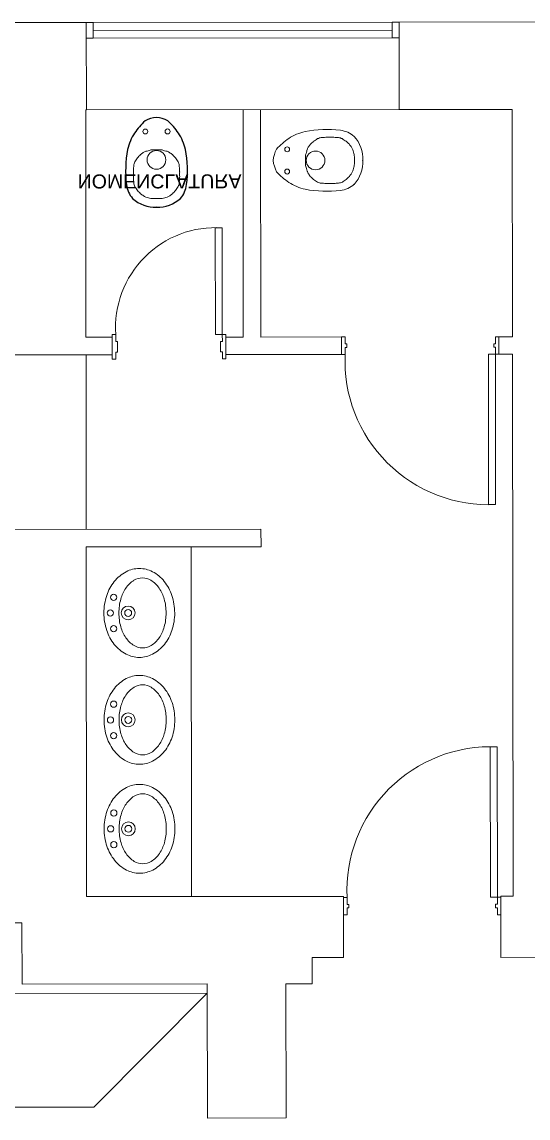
# Model space of a CAD drawing. Header units: millimetres. Extents: x 2669 to 3716, y 1967 to 2664.
# Drawn here: x 3410.02 to 3412.91, y 2213.31 to 2219.58 of the extents above; entities that cross this region are included whole.
import ezdxf
from ezdxf.enums import TextEntityAlignment as Align

# ---------------------------------------------------------------- set-up
doc = ezdxf.new("R2010")
doc.units = ezdxf.units.MM
for name, color, linetype, lineweight in [('03 Cerramientos', 7, 'Continuous', 15), ('03 Muros', 7, 'Continuous', 13), ('05 Bloques', 7, 'Continuous', 5)]:
    doc.layers.add(name, color=color, linetype=linetype, lineweight=lineweight)
doc.styles.add('ROMANS', font='arial.ttf', dxfattribs={"width": 0.7})

msp = doc.modelspace()

# ---------------------------------------------------------------- linework, layer by layer
for centre, radius, start, end in [((3410.8093, 2218.8441), 0.1886, 96.28428, 116.99779), ((3410.7687, 2218.8445), 0.1882, 63.11247, 83.92251), ((3411.0081, 2218.7046), 0.4189, 132.76914, 145.41353), ((3410.57, 2218.7041), 0.4189, 34.70846, 47.35285), ((3410.9105, 2218.7835), 0.2939, 147.27245, 167.28512), ((3410.6674, 2218.7832), 0.2939, 12.83686, 32.84953), ((3411.264, 2218.7259), 0.6518, 169.18742, 186.96179), ((3410.3141, 2218.7249), 0.6518, 353.1602, 10.93456), ((3410.7667, 2218.6664), 0.151, 187.41267, 220.5426), ((3410.8115, 2218.6664), 0.151, 319.57939, 352.70932), ((3410.7827, 2218.7146), 0.1962, 228.23142, 271.93152), ((3410.7954, 2218.7146), 0.1962, 268.19046, 311.89057), ((3410.7893, 2218.5192), 0.000649, 271.93152, 268.19046)]:
    msp.add_arc(centre, radius, start, end)
at = {"layer": '03 Cerramientos'}
for p, q in [((3410.4272, 2219.5749), (3410.3872, 2219.5749)), ((3410.3872, 2219.5749), (3410.3872, 2219.5749)), ((3410.4272, 2219.5749), (3410.3872, 2219.5749)), ((3410.3872, 2219.5749), (3410.3872, 2219.5749)), ((3412.1372, 2219.5767), (3410.4272, 2219.5749)), ((3410.4272, 2219.5299), (3410.4272, 2219.5749)), ((3410.4272, 2219.5299), (3410.4272, 2219.5749)), ((3412.1372, 2219.5767), (3412.1772, 2219.5768)), ((3412.1372, 2219.5317), (3412.1372, 2219.5767)), ((3412.1772, 2219.5768), (3412.1772, 2219.5768)), ((3410.3873, 2219.4849), (3410.4273, 2219.4849)), ((3410.3873, 2219.4849), (3410.4273, 2219.4849)), ((3412.1372, 2219.5317), (3410.4272, 2219.5299)), ((3410.4273, 2219.4849), (3410.4272, 2219.5299)), ((3410.4272, 2219.5299), (3410.4272, 2219.5299)), ((3410.4272, 2219.5299), (3410.4272, 2219.5299)), ((3410.4272, 2219.5299), (3410.4272, 2219.5299)), ((3410.4273, 2219.4849), (3410.4272, 2219.5299)), ((3410.4272, 2219.5299), (3410.4272, 2219.5299)), ((3410.4272, 2219.5299), (3410.4272, 2219.5299)), ((3410.4272, 2219.5299), (3410.4272, 2219.5299)), ((3410.4273, 2219.4849), (3412.1373, 2219.4867)), ((3412.1373, 2219.4867), (3412.1372, 2219.5317)), ((3412.1372, 2219.5317), (3412.1372, 2219.5317)), ((3412.1372, 2219.5317), (3412.1372, 2219.5317)), ((3412.1372, 2219.5317), (3412.1372, 2219.5317)), ((3412.1773, 2219.4868), (3412.1373, 2219.4867)), ((3410.3877, 2219.0749), (3412.1777, 2219.0768)), ((3411.1255, 2217.7905), (3411.1249, 2218.4005)), ((3411.1249, 2218.4005), (3411.1649, 2218.4005)), ((3411.1649, 2218.4005), (3411.1655, 2217.7905)), ((3410.5355, 2217.7799), (3410.5351, 2217.7747)), ((3410.5555, 2217.7899), (3410.5355, 2217.7899)), ((3410.5355, 2217.7899), (3410.5355, 2217.7799)), ((3410.5556, 2217.7499), (3410.5555, 2217.7899)), ((3411.1655, 2217.7905), (3411.1255, 2217.7905)), ((3411.1655, 2217.7905), (3411.1855, 2217.7906)), ((3411.1656, 2217.7505), (3411.1655, 2217.7905)), ((3411.1855, 2217.7906), (3411.1855, 2217.7754)), ((3412.7481, 2217.7771), (3412.7281, 2217.7771)), ((3412.7281, 2217.7771), (3412.7281, 2217.7371)), ((3410.5656, 2217.7499), (3410.5556, 2217.7499)), ((3410.5656, 2217.6899), (3410.5656, 2217.7499)), ((3411.1556, 2217.6905), (3411.1556, 2217.7505)), ((3411.1556, 2217.7505), (3411.1656, 2217.7505)), ((3411.1856, 2217.6754), (3411.1855, 2217.7754)), ((3411.8481, 2217.7761), (3411.8681, 2217.7762)), ((3411.8681, 2217.7762), (3411.8681, 2217.7362)), ((3411.8681, 2217.7362), (3411.8781, 2217.7362)), ((3411.8781, 2217.7162), (3411.8681, 2217.7162)), ((3411.8681, 2217.7162), (3411.8682, 2217.6762)), ((3411.8781, 2217.7362), (3411.8781, 2217.7162)), ((3412.7281, 2217.7371), (3412.7181, 2217.7371)), ((3412.7181, 2217.7371), (3412.7181, 2217.7171)), ((3412.7181, 2217.7171), (3412.7281, 2217.7171)), ((3412.7281, 2217.7171), (3412.7282, 2217.6771)), ((3410.5352, 2217.6747), (3410.3856, 2217.6746)), ((3410.3867, 2216.6749), (3410.3856, 2217.6746)), ((3410.5356, 2217.6599), (3410.5352, 2217.6747)), ((3410.5356, 2217.6599), (3410.5357, 2217.6499)), ((3410.5557, 2217.6499), (3410.5556, 2217.6899)), ((3410.5556, 2217.6899), (3410.5656, 2217.6899)), ((3411.1656, 2217.6905), (3411.1556, 2217.6905)), ((3411.1657, 2217.6505), (3411.1656, 2217.6905)), ((3411.1856, 2217.6754), (3411.1857, 2217.6506)), ((3411.8482, 2217.6761), (3411.8482, 2217.6861)), ((3411.8682, 2217.6762), (3411.8482, 2217.6761)), ((3412.7282, 2217.6771), (3412.6882, 2217.677)), ((3412.6882, 2217.677), (3412.6891, 2216.817)), ((3412.7282, 2217.6771), (3412.7482, 2217.6771)), ((3412.7291, 2216.8171), (3412.7282, 2217.6771)), ((3412.7482, 2217.6771), (3412.7482, 2217.6871)), ((3410.5357, 2217.6499), (3410.5557, 2217.6499)), ((3411.1857, 2217.6506), (3411.1657, 2217.6505)), ((3412.6891, 2216.817), (3412.7291, 2216.8171)), ((3412.6981, 2215.4312), (3412.7381, 2215.4313)), ((3412.6991, 2214.5712), (3412.6981, 2215.4312)), ((3412.7381, 2215.4313), (3412.7391, 2214.5713)), ((3411.8791, 2214.5704), (3411.8591, 2214.5703)), ((3411.8591, 2214.5703), (3411.8591, 2214.5603)), ((3411.8791, 2214.5304), (3411.8791, 2214.5704)), ((3411.8891, 2214.5304), (3411.8791, 2214.5304)), ((3411.8891, 2214.5104), (3411.8891, 2214.5304)), ((3412.7391, 2214.5713), (3412.6991, 2214.5712)), ((3412.7291, 2214.5113), (3412.7291, 2214.5313)), ((3412.7291, 2214.5313), (3412.7391, 2214.5313)), ((3412.7391, 2214.5313), (3412.7391, 2214.5713)), ((3412.7391, 2214.5713), (3412.7591, 2214.5713)), ((3412.7591, 2214.5713), (3412.7591, 2214.5613)), ((3411.8592, 2214.4703), (3411.8792, 2214.4704)), ((3411.8792, 2214.4704), (3411.8791, 2214.5104)), ((3411.8791, 2214.5104), (3411.8891, 2214.5104)), ((3412.7391, 2214.5113), (3412.7291, 2214.5113)), ((3412.7392, 2214.4713), (3412.7391, 2214.5113)), ((3412.7592, 2214.4713), (3412.7392, 2214.4713))]:
    msp.add_line(p, q, dxfattribs=at)
for centre, radius, start, end in [((3411.1279, 2217.828), 0.5737, 86.30926, 183.81272), ((3412.69, 2217.6388), 0.8227, 177.39799, 272.72399), ((3412.7008, 2214.6095), 0.8227, 87.39799, 182.72399)]:
    msp.add_arc(centre, radius, start, end, dxfattribs=at)
at = {"layer": '03 Muros'}
for p, q in [((3409.2336, 2219.5737), (3410.3872, 2219.5749)), ((3409.2336, 2219.5737), (3410.3872, 2219.5749)), ((3410.3872, 2219.5749), (3410.3877, 2219.0749)), ((3410.3872, 2219.5749), (3410.3877, 2219.0749)), ((3412.1772, 2219.5768), (3413.4236, 2219.5781)), ((3412.1772, 2219.5768), (3412.1777, 2219.0768)), ((3410.3877, 2219.0749), (3410.3841, 2219.0749)), ((3410.3855, 2217.7746), (3410.3841, 2219.0749)), ((3410.3855, 2217.7746), (3410.3841, 2219.0749)), ((3410.3877, 2219.0749), (3410.3841, 2219.0749)), ((3411.2855, 2217.7755), (3411.2841, 2219.0758)), ((3411.3855, 2217.7756), (3411.3841, 2219.0759)), ((3412.8241, 2219.0775), (3412.1777, 2219.0768)), ((3412.8255, 2217.7772), (3412.8241, 2219.0775)), ((3411.8482, 2217.6761), (3411.8481, 2217.7768)), ((3412.8255, 2217.7772), (3412.7481, 2217.7771)), ((3412.7481, 2217.7771), (3412.7482, 2217.6771)), ((3410.5351, 2217.7747), (3410.3855, 2217.7746)), ((3410.5352, 2217.6747), (3410.5351, 2217.7747)), ((3411.2855, 2217.7755), (3411.1855, 2217.7754)), ((3411.1856, 2217.6754), (3411.1855, 2217.7754)), ((3411.8481, 2217.7761), (3411.3855, 2217.7756)), ((3410.5352, 2217.6747), (3409.2356, 2217.6734)), ((3410.5352, 2217.6747), (3410.0156, 2217.6742)), ((3411.8482, 2217.6761), (3411.1856, 2217.6754)), ((3412.8256, 2217.6772), (3412.7482, 2217.6771)), ((3412.8289, 2214.5775), (3412.8256, 2217.6772)), ((3408.6164, 2216.673), (3411.3867, 2216.6759)), ((3411.3868, 2216.5759), (3411.3867, 2216.6759)), ((3411.3868, 2216.5759), (3410.3868, 2216.5749)), ((3410.3889, 2214.5749), (3410.3868, 2216.5749)), ((3410.9889, 2214.5755), (3410.9868, 2216.5755)), ((3411.8591, 2214.5764), (3410.3889, 2214.5749)), ((3411.8595, 2214.2264), (3411.8591, 2214.5764)), ((3412.8289, 2214.5775), (3412.7592, 2214.5774)), ((3412.7596, 2214.2274), (3412.7592, 2214.5774)), ((3407.8391, 2214.4222), (3410.0191, 2214.4245)), ((3410.0191, 2214.4245), (3410.0195, 2214.0745)), ((3411.6793, 2214.2263), (3411.8595, 2214.2264)), ((3411.6795, 2214.0763), (3411.6793, 2214.2263)), ((3412.7596, 2214.2274), (3413.3293, 2214.228)), ((3410.0195, 2214.0745), (3411.0795, 2214.0756)), ((3411.0803, 2213.3081), (3411.0795, 2214.0756)), ((3411.5295, 2214.0761), (3411.6795, 2214.0763)), ((3411.5303, 2213.3086), (3411.5295, 2214.0761)), ((3411.0803, 2213.3081), (3411.5303, 2213.3086))]:
    msp.add_line(p, q, dxfattribs=at)
at = {"layer": '05 Bloques'}
for p, q in [((3410.7739, 2218.847), (3410.7561, 2218.8457)), ((3410.7739, 2218.847), (3410.7887, 2218.847)), ((3410.8036, 2218.8471), (3410.7888, 2218.847)), ((3410.8036, 2218.8471), (3410.8215, 2218.8458)), ((3411.6409, 2218.8008), (3411.6421, 2218.8186)), ((3411.6409, 2218.8008), (3411.6409, 2218.786)), ((3411.6409, 2218.7711), (3411.6409, 2218.7859)), ((3411.9207, 2218.8011), (3411.9194, 2218.8189)), ((3411.9207, 2218.8011), (3411.9207, 2218.7863)), ((3411.9207, 2218.7714), (3411.9207, 2218.7862)), ((3411.6409, 2218.7711), (3411.6422, 2218.7532)), ((3411.9207, 2218.7714), (3411.9195, 2218.7535)), ((3410.7742, 2218.5672), (3410.7564, 2218.5685)), ((3410.7742, 2218.5672), (3410.789, 2218.5672)), ((3410.8039, 2218.5673), (3410.7891, 2218.5672)), ((3410.8039, 2218.5673), (3410.8218, 2218.5685)), ((3411.0795, 2214.0219), (3405.9684, 2214.0164)), ((3411.0795, 2214.0219), (3410.4302, 2213.3712)), ((3406.6191, 2213.3671), (3410.4302, 2213.3712))]:
    msp.add_line(p, q, dxfattribs=at)
for centre, radius in [((3410.725, 2218.9514), 0.0141), ((3410.8524, 2218.9516), 0.0141), ((3410.7888, 2218.7891), 0.0535), ((3411.5364, 2218.8495), 0.0141), ((3411.6989, 2218.786), 0.0535), ((3411.5365, 2218.7221), 0.0141), ((3410.5434, 2216.2873), 0.0178), ((3410.5253, 2216.1973), 0.0178), ((3410.6268, 2216.1974), 0.0396), ((3410.6268, 2216.1974), 0.0198), ((3410.5435, 2216.1073), 0.0178), ((3410.544, 2215.6757), 0.0178), ((3410.5259, 2215.5857), 0.0178), ((3410.6275, 2215.5858), 0.0396), ((3410.6275, 2215.5858), 0.0198), ((3410.5442, 2215.4957), 0.0178), ((3410.5447, 2215.0526), 0.0178), ((3410.5266, 2214.9626), 0.0178), ((3410.6281, 2214.9627), 0.0396), ((3410.6281, 2214.9627), 0.0198), ((3410.5449, 2214.8726), 0.0178)]:
    msp.add_circle(centre, radius, dxfattribs=at)
for centre, radius, start, end in [((3411.7838, 2218.5671), 0.4189, 124.70846, 137.35285), ((3411.7047, 2218.6646), 0.2939, 102.83686, 122.84953), ((3411.7631, 2218.3113), 0.6518, 83.1602, 100.93456), ((3411.5925, 2219.0566), 0.1871, 300.32409, 308.64078), ((3411.7024, 2218.9456), 0.0358, 281.24061, 300.32409), ((3411.7103, 2219.0189), 0.1047, 275.55521, 281.24061), ((3411.6902, 2219.6093), 0.6943, 273.34812, 275.55521), ((3411.7573, 2219.0761), 0.1578, 270.06099, 273.34812), ((3411.7802, 2219.3012), 0.3829, 267.95082, 270.06099), ((3411.7804, 2219.3012), 0.3829, 270.06099, 272.17117), ((3411.8038, 2219.0761), 0.1578, 266.77386, 270.06099), ((3411.8697, 2219.6095), 0.6943, 264.56677, 266.77386), ((3411.8508, 2219.019), 0.1047, 258.88137, 264.56677), ((3411.8215, 2218.8086), 0.151, 49.57939, 82.70932), ((3411.8589, 2218.9457), 0.0358, 239.7979, 258.88137), ((3411.9685, 2219.057), 0.1871, 231.48121, 239.7979), ((3411.7734, 2218.7926), 0.1962, 358.19046, 41.89057), ((3410.6746, 2219.0859), 0.2536, 282.14686, 288.73347), ((3410.9024, 2219.0861), 0.2536, 251.38851, 257.97513), ((3411.6435, 2218.7659), 0.1882, 153.11247, 173.92251), ((3411.4018, 2218.8996), 0.2536, 341.38851, 347.97513), ((3411.584, 2218.8857), 0.0766, 329.38539, 341.38851), ((3411.5804, 2218.93), 0.1025, 317.92636, 329.38539), ((3411.5713, 2218.9995), 0.1559, 308.64078, 317.92636), ((3411.9899, 2219), 0.1559, 222.19562, 231.48121), ((3411.9809, 2218.9304), 0.1025, 210.7366, 222.19562), ((3411.9775, 2218.8861), 0.0766, 198.73347, 210.7366), ((3412.1596, 2218.9004), 0.2536, 192.14686, 198.73347), ((3410.518, 2218.8949), 0.1871, 321.48121, 329.7979), ((3410.575, 2218.9162), 0.1559, 312.19562, 321.48121), ((3410.6446, 2218.9072), 0.1025, 300.7366, 312.19562), ((3410.6889, 2218.9038), 0.0766, 288.73347, 300.7366), ((3410.8886, 2218.904), 0.0766, 239.38539, 251.38851), ((3410.9328, 2218.9075), 0.1025, 227.92636, 239.38539), ((3411.0024, 2218.9167), 0.1559, 218.64078, 227.92636), ((3411.0595, 2218.8954), 0.1871, 210.32409, 218.64078), ((3411.6439, 2218.8064), 0.1886, 186.28428, 206.99779), ((3411.7734, 2218.7798), 0.1962, 318.23142, 1.93152), ((3411.9688, 2218.7864), 0.000649, 1.93152, 358.19046), ((3410.4989, 2218.7301), 0.1578, 356.77386, 0.06099), ((3410.2738, 2218.7067), 0.3829, 0.06099, 2.17117), ((3409.9655, 2218.796), 0.6943, 354.56677, 356.77386), ((3410.556, 2218.7771), 0.1047, 348.88137, 354.56677), ((3410.6293, 2218.7852), 0.0358, 329.7979, 348.88137), ((3410.9484, 2218.7856), 0.0358, 191.24061, 210.32409), ((3411.0217, 2218.7776), 0.1047, 185.55521, 191.24061), ((3411.6121, 2218.7977), 0.6943, 183.34812, 185.55521), ((3411.0789, 2218.7307), 0.1578, 180.06099, 183.34812), ((3411.3041, 2218.7078), 0.3829, 177.95082, 180.06099), ((3411.7834, 2219.0053), 0.4189, 222.76914, 235.41353), ((3411.4021, 2218.6718), 0.2536, 12.14686, 18.73347), ((3411.5842, 2218.686), 0.0766, 18.73347, 30.7366), ((3411.9777, 2218.6864), 0.0766, 149.38539, 161.38851), ((3412.1598, 2218.6726), 0.2536, 161.38851, 167.97513), ((3410.2738, 2218.7065), 0.3829, 357.95082, 0.06099), ((3410.4989, 2218.6836), 0.1578, 0.06099, 3.34812), ((3409.9657, 2218.6165), 0.6943, 3.34812, 5.55521), ((3410.5561, 2218.6367), 0.1047, 5.55521, 11.24061), ((3411.0219, 2218.6372), 0.1047, 168.88137, 174.56677), ((3411.6123, 2218.6183), 0.6943, 174.56677, 176.77386), ((3411.3041, 2218.7076), 0.3829, 180.06099, 182.17117), ((3411.079, 2218.6842), 0.1578, 176.77386, 180.06099), ((3411.7045, 2218.9077), 0.2939, 237.27245, 257.28512), ((3411.5807, 2218.6417), 0.1025, 30.7366, 42.19562), ((3411.5717, 2218.5721), 0.1559, 42.19562, 51.48121), ((3411.5931, 2218.5151), 0.1871, 51.48121, 59.7979), ((3411.7027, 2218.6264), 0.0358, 59.7979, 78.88137), ((3411.7108, 2218.5531), 0.1047, 78.88137, 84.56677), ((3411.692, 2217.9627), 0.6943, 84.56677, 86.77386), ((3411.8714, 2217.9629), 0.6943, 93.34812, 95.55521), ((3411.8513, 2218.5533), 0.1047, 95.55521, 101.24061), ((3411.8592, 2218.6266), 0.0358, 101.24061, 120.32409), ((3411.9691, 2218.5155), 0.1871, 120.32409, 128.64078), ((3411.9903, 2218.5726), 0.1559, 128.64078, 137.92636), ((3411.9812, 2218.6422), 0.1025, 137.92636, 149.38539), ((3410.6294, 2218.6287), 0.0358, 11.24061, 30.32409), ((3410.5184, 2218.5189), 0.1871, 30.32409, 38.64078), ((3410.5755, 2218.4976), 0.1559, 38.64078, 47.92636), ((3410.645, 2218.5068), 0.1025, 47.92636, 59.38539), ((3410.9333, 2218.5071), 0.1025, 120.7366, 132.19562), ((3411.0029, 2218.4981), 0.1559, 132.19562, 141.48121), ((3411.0599, 2218.5194), 0.1871, 141.48121, 149.7979), ((3410.9486, 2218.6291), 0.0358, 149.7979, 168.88137), ((3411.762, 2219.2611), 0.6518, 259.18742, 276.96179), ((3411.7579, 2218.496), 0.1578, 86.77386, 90.06099), ((3411.7813, 2218.2709), 0.3829, 90.06099, 92.17117), ((3411.7815, 2218.2709), 0.3829, 87.95082, 90.06099), ((3411.8044, 2218.4961), 0.1578, 90.06099, 93.34812), ((3411.8216, 2218.7639), 0.151, 277.41267, 310.5426), ((3410.6893, 2218.5103), 0.0766, 59.38539, 71.38851), ((3410.6754, 2218.3282), 0.2536, 71.38851, 77.97513), ((3410.9032, 2218.3284), 0.2536, 102.14686, 108.73347), ((3410.889, 2218.5105), 0.0766, 108.73347, 120.7366), ((3410.7135, 2216.2449), 0.2124, 117.5385, 141.52507), ((3410.6905, 2216.2891), 0.1626, 90.06099, 117.5385), ((3410.7087, 2216.3049), 0.0929, 90.06099, 121.62826), ((3410.6905, 2216.2891), 0.1626, 62.58349, 90.06099), ((3410.7087, 2216.3049), 0.0929, 58.49373, 90.06099), ((3410.6676, 2216.2449), 0.2124, 38.59692, 62.58349), ((3410.7496, 2216.2162), 0.2585, 141.52507, 161.80303), ((3410.7905, 2216.2197), 0.2137, 146.07482, 164.45886), ((3410.7404, 2216.2534), 0.1533, 121.62826, 146.07482), ((3410.6771, 2216.2534), 0.1533, 34.04716, 58.49373), ((3410.627, 2216.2195), 0.2137, 15.66312, 34.04716), ((3410.6315, 2216.2161), 0.2585, 18.31895, 38.59692), ((3410.8064, 2216.1976), 0.3183, 161.80303, 180.06099), ((3410.8698, 2216.1977), 0.296, 164.45886, 180.06099), ((3410.5478, 2216.1973), 0.296, 0.06099, 15.66312), ((3410.5748, 2216.1973), 0.3183, 0.06099, 18.31895), ((3410.8064, 2216.1976), 0.3183, 180.06099, 198.31895), ((3410.8698, 2216.1977), 0.296, 180.06099, 195.66312), ((3410.5478, 2216.1973), 0.296, 344.45886, 0.06099), ((3410.5748, 2216.1973), 0.3183, 341.80303, 0.06099), ((3410.7496, 2216.1788), 0.2585, 198.31895, 218.59692), ((3410.7906, 2216.1754), 0.2137, 195.66312, 214.04716), ((3410.6271, 2216.1753), 0.2137, 326.07482, 344.45886), ((3410.6316, 2216.1787), 0.2585, 321.52507, 341.80303), ((3410.7405, 2216.1416), 0.1533, 214.04716, 238.49373), ((3410.6773, 2216.1415), 0.1533, 301.62826, 326.07482), ((3410.7136, 2216.1501), 0.2124, 218.59692, 242.58349), ((3410.6907, 2216.1058), 0.1626, 242.58349, 270.06099), ((3410.7089, 2216.0901), 0.0929, 238.49373, 270.06099), ((3410.6907, 2216.1058), 0.1626, 270.06099, 297.5385), ((3410.7089, 2216.0901), 0.0929, 270.06099, 301.62826), ((3410.6677, 2216.15), 0.2124, 297.5385, 321.52507), ((3410.6911, 2215.6775), 0.1626, 90.06099, 117.5385), ((3410.6911, 2215.6775), 0.1626, 62.58349, 90.06099), ((3410.7142, 2215.6333), 0.2124, 117.5385, 141.52507), ((3410.741, 2215.6418), 0.1533, 121.62826, 146.07482), ((3410.7094, 2215.6933), 0.0929, 90.06099, 121.62826), ((3410.7094, 2215.6933), 0.0929, 58.49373, 90.06099), ((3410.6778, 2215.6418), 0.1533, 34.04716, 58.49373), ((3410.6682, 2215.6333), 0.2124, 38.59692, 62.58349), ((3410.7503, 2215.6046), 0.2585, 141.52507, 161.80303), ((3410.7912, 2215.6081), 0.2137, 146.07482, 164.45886), ((3410.6277, 2215.6079), 0.2137, 15.66312, 34.04716), ((3410.6322, 2215.6045), 0.2585, 18.31895, 38.59692), ((3410.807, 2215.586), 0.3183, 161.80303, 180.06099), ((3410.8705, 2215.586), 0.296, 164.45886, 180.06099), ((3410.5485, 2215.5857), 0.296, 0.06099, 15.66312), ((3410.5755, 2215.5857), 0.3183, 0.06099, 18.31895), ((3410.807, 2215.586), 0.3183, 180.06099, 198.31895), ((3410.8705, 2215.586), 0.296, 180.06099, 195.66312), ((3410.5485, 2215.5857), 0.296, 344.45886, 0.06099), ((3410.5755, 2215.5857), 0.3183, 341.80303, 0.06099), ((3410.7503, 2215.5672), 0.2585, 198.31895, 218.59692), ((3410.7912, 2215.5638), 0.2137, 195.66312, 214.04716), ((3410.6277, 2215.5637), 0.2137, 326.07482, 344.45886), ((3410.6322, 2215.5671), 0.2585, 321.52507, 341.80303), ((3410.7143, 2215.5384), 0.2124, 218.59692, 242.58349), ((3410.7411, 2215.53), 0.1533, 214.04716, 238.49373), ((3410.7096, 2215.4785), 0.0929, 238.49373, 270.06099), ((3410.7096, 2215.4785), 0.0929, 270.06099, 301.62826), ((3410.6779, 2215.5299), 0.1533, 301.62826, 326.07482), ((3410.6683, 2215.5384), 0.2124, 297.5385, 321.52507), ((3410.6913, 2215.4942), 0.1626, 242.58349, 270.06099), ((3410.6913, 2215.4942), 0.1626, 270.06099, 297.5385), ((3410.6918, 2215.0544), 0.1626, 90.06099, 117.5385), ((3410.6918, 2215.0544), 0.1626, 62.58349, 90.06099), ((3410.7148, 2215.0103), 0.2124, 117.5385, 141.52507), ((3410.7417, 2215.0188), 0.1533, 121.62826, 146.07482), ((3410.71, 2215.0702), 0.0929, 90.06099, 121.62826), ((3410.71, 2215.0702), 0.0929, 58.49373, 90.06099), ((3410.6784, 2215.0187), 0.1533, 34.04716, 58.49373), ((3410.6689, 2215.0102), 0.2124, 38.59692, 62.58349), ((3410.7509, 2214.9816), 0.2585, 141.52507, 161.80303), ((3410.7919, 2214.985), 0.2137, 146.07482, 164.45886), ((3410.6284, 2214.9849), 0.2137, 15.66312, 34.04716), ((3410.6328, 2214.9815), 0.2585, 18.31895, 38.59692), ((3410.8077, 2214.9629), 0.3183, 161.80303, 180.06099), ((3410.8711, 2214.963), 0.296, 164.45886, 180.06099), ((3410.5491, 2214.9627), 0.296, 0.06099, 15.66312), ((3410.5761, 2214.9627), 0.3183, 0.06099, 18.31895), ((3410.8077, 2214.9629), 0.3183, 180.06099, 198.31895), ((3410.8711, 2214.963), 0.296, 180.06099, 195.66312), ((3410.5491, 2214.9627), 0.296, 344.45886, 0.06099), ((3410.5761, 2214.9627), 0.3183, 341.80303, 0.06099), ((3410.751, 2214.9442), 0.2585, 198.31895, 218.59692), ((3410.7919, 2214.9408), 0.2137, 195.66312, 214.04716), ((3410.6284, 2214.9406), 0.2137, 326.07482, 344.45886), ((3410.6329, 2214.944), 0.2585, 321.52507, 341.80303), ((3410.7149, 2214.9154), 0.2124, 218.59692, 242.58349), ((3410.7418, 2214.9069), 0.1533, 214.04716, 238.49373), ((3410.7102, 2214.8554), 0.0929, 238.49373, 270.06099), ((3410.7102, 2214.8554), 0.0929, 270.06099, 301.62826), ((3410.6786, 2214.9069), 0.1533, 301.62826, 326.07482), ((3410.669, 2214.9153), 0.2124, 297.5385, 321.52507), ((3410.692, 2214.8712), 0.1626, 242.58349, 270.06099), ((3410.692, 2214.8712), 0.1626, 270.06099, 297.5385)]:
    msp.add_arc(centre, radius, start, end, dxfattribs=at)

# ---------------------------------------------------------------- texts
at = {"style": 'ROMANS', "text_generation_flag": 4, "flags": 1}
msp.add_attdef('NOMENCLATURA', text='INO', height=0.08, rotation=0.06099, dxfattribs=at).set_placement((3410.8064, 2218.6659), align=Align.MIDDLE)

doc.saveas('drawing.dxf')
